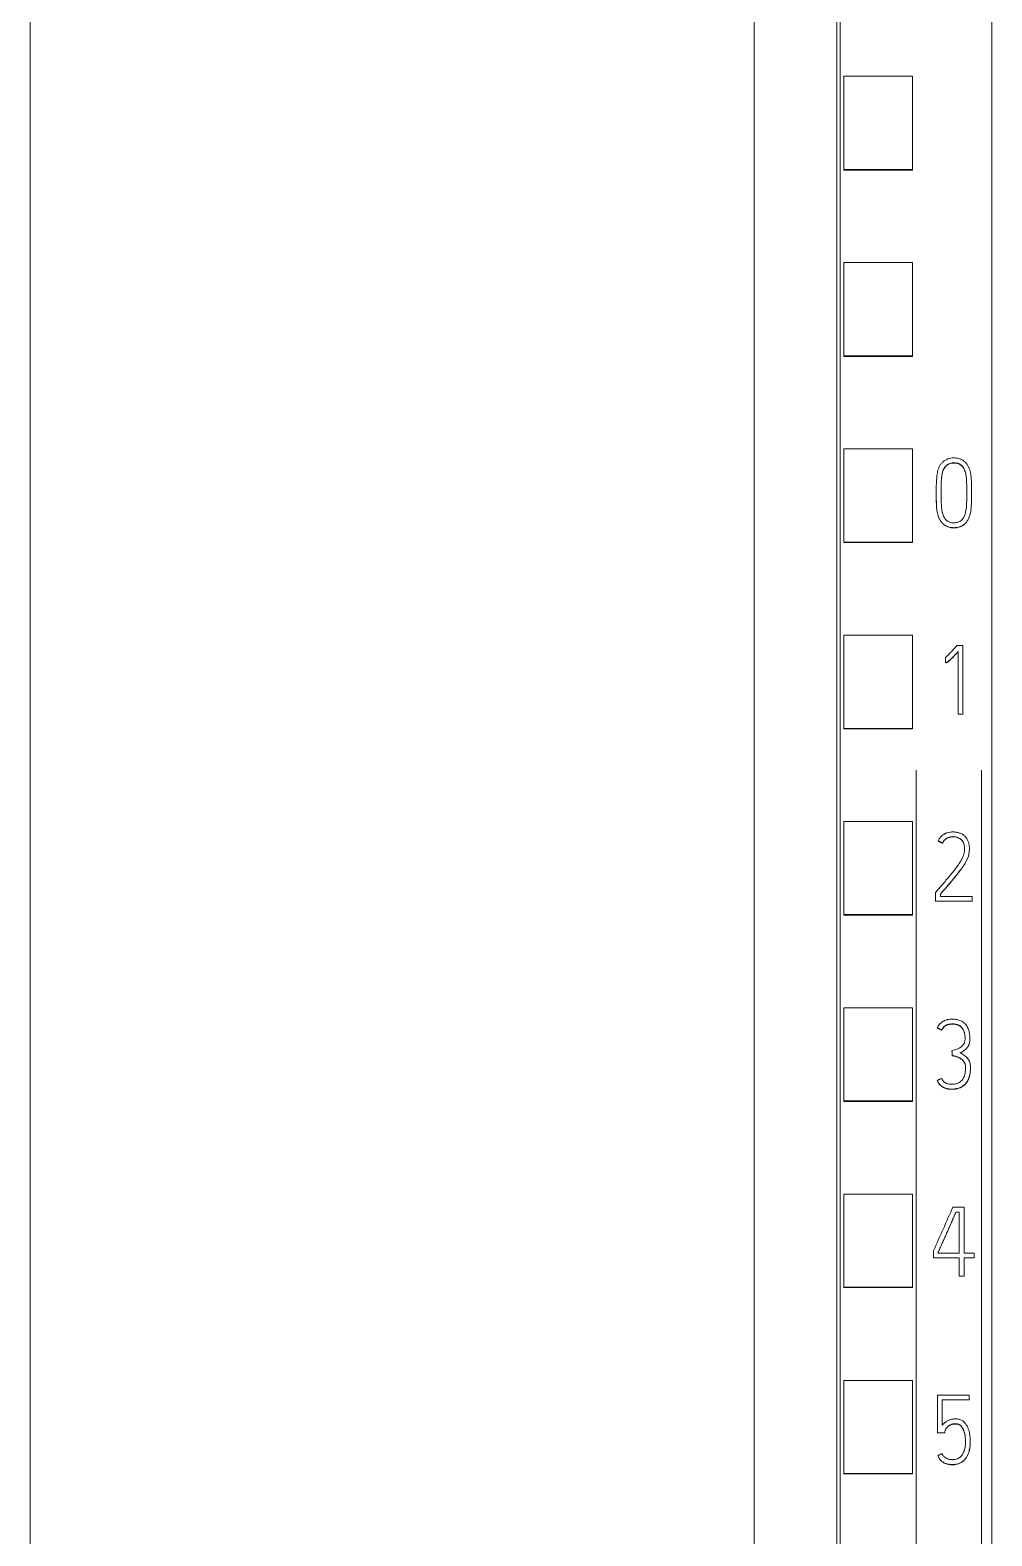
# Model space of a CAD drawing. Header units: millimetres. Extents: x 4134 to 7422, y 1400 to 3585.
# Drawn here: x 5222.75 to 5250.65, y 3271.33 to 3314.99 of the extents above; entities that cross this region are included whole.
import ezdxf

# ---------------------------------------------------------------- set-up
doc = ezdxf.new("R2010")
doc.units = ezdxf.units.MM
doc.layers.add('000-PI-Oprema', color=30, linetype='Continuous', lineweight=5)

# ---------------------------------------------------------------- blocks, each defined once
blk = doc.blocks.new('S7-1500 DI HF - 6ES7521-1BL00-0AB0')
at = {"layer": '000-PI-Oprema', "color": 0, "linetype": 'ByBlock', "lineweight": 0}
for p, q in [((0, 134.681), (0, 21.262)), ((30.4, 23.585), (30.4, 132.4)), ((30.5, 85.17), (30.5, 87.872)), ((30.5, 87.872), (32.5, 87.872)), ((32.5, 85.17), (32.5, 87.872)), ((30.5, 85.17), (32.5, 85.17)), ((30.5, 85.149), (30.5, 85.17)), ((30.5, 85.149), (32.5, 85.149)), ((32.5, 85.149), (32.5, 85.17)), ((30.5, 79.769), (30.5, 82.471)), ((30.5, 82.471), (32.5, 82.471)), ((32.5, 79.769), (32.5, 82.471)), ((30.5, 79.75), (30.5, 79.769)), ((30.5, 79.769), (32.5, 79.769)), ((30.5, 79.75), (32.5, 79.75)), ((32.5, 79.75), (32.5, 79.769)), ((30.5, 74.367), (30.5, 77.069)), ((30.5, 77.069), (32.5, 77.069)), ((32.5, 74.367), (32.5, 77.069)), ((33.185, 75.808), (33.185, 75.802)), ((34.209, 75.76), (34.209, 75.766)), ((30.5, 74.35), (30.5, 74.367)), ((30.5, 74.367), (32.5, 74.367)), ((30.5, 74.35), (32.5, 74.35)), ((32.5, 74.35), (32.5, 74.367)), ((30.5, 68.966), (30.5, 71.667)), ((30.5, 71.667), (32.5, 71.667)), ((32.5, 68.966), (32.5, 71.667)), ((33.961, 71.366), (33.786, 71.366)), ((33.822, 71.194), (33.822, 69.377)), ((33.961, 69.377), (33.961, 71.366)), ((33.45, 71.02), (33.45, 71.014)), ((33.459, 70.873), (33.459, 70.867)), ((33.822, 69.377), (33.961, 69.377)), ((30.5, 68.95), (30.5, 68.966)), ((30.5, 68.966), (32.5, 68.966)), ((30.5, 68.95), (32.5, 68.95)), ((32.5, 68.95), (32.5, 68.966)), ((32.6, 67.75), (32.6, 3.795)), ((34.5, 67.75), (34.5, 3.795)), ((30.5, 63.564), (30.5, 66.266)), ((30.5, 66.266), (32.5, 66.266)), ((32.5, 63.564), (32.5, 66.266)), ((33.24, 65.705), (33.24, 65.698)), ((33.365, 65.641), (33.365, 65.635)), ((34.147, 65.472), (34.147, 65.479)), ((33.165, 64.208), (33.165, 63.953)), ((33.165, 63.953), (33.165, 63.947)), ((33.165, 63.953), (34.23, 63.953)), ((33.304, 64.092), (33.304, 64.159)), ((34.23, 64.092), (33.304, 64.092)), ((34.23, 63.953), (34.23, 64.092)), ((34.23, 63.953), (34.23, 63.947)), ((30.5, 63.55), (30.5, 63.564)), ((30.5, 63.564), (32.5, 63.564)), ((30.5, 63.55), (32.5, 63.55)), ((32.5, 63.55), (32.5, 63.564)), ((30.5, 58.163), (30.5, 60.864)), ((30.5, 60.864), (32.5, 60.864)), ((32.5, 58.163), (32.5, 60.864)), ((33.216, 60.285), (33.216, 60.279)), ((33.344, 60.221), (33.344, 60.215)), ((34.162, 59.966), (34.162, 59.973)), ((33.641, 59.62), (33.641, 59.614)), ((33.649, 59.481), (33.649, 59.475)), ((34.179, 59.113), (34.179, 59.119)), ((33.216, 58.758), (33.216, 58.752)), ((30.5, 58.15), (30.5, 58.163)), ((30.5, 58.163), (32.5, 58.163)), ((30.5, 58.15), (32.5, 58.15)), ((32.5, 58.15), (32.5, 58.163)), ((30.5, 52.761), (30.5, 55.462)), ((30.5, 55.462), (32.5, 55.462)), ((32.5, 52.761), (32.5, 55.462)), ((33.666, 55.078), (33.996, 55.078)), ((33.996, 55.078), (33.996, 53.747)), ((33.854, 54.94), (33.757, 54.94)), ((33.854, 53.747), (33.854, 54.94)), ((33.105, 53.609), (33.105, 53.814)), ((33.244, 53.783), (33.244, 53.747)), ((33.244, 53.747), (33.854, 53.747)), ((33.996, 53.747), (34.29, 53.747)), ((34.29, 53.747), (34.29, 53.609)), ((33.854, 53.609), (33.105, 53.609)), ((33.854, 53.079), (33.854, 53.609)), ((33.996, 53.609), (33.996, 53.079)), ((34.29, 53.609), (33.996, 53.609)), ((33.996, 53.079), (33.854, 53.079)), ((30.5, 52.75), (30.5, 52.761)), ((30.5, 52.761), (32.5, 52.761)), ((30.5, 52.75), (32.5, 52.75)), ((32.5, 52.75), (32.5, 52.761)), ((30.5, 47.36), (30.5, 50.061)), ((30.5, 50.061), (32.5, 50.061)), ((32.5, 47.36), (32.5, 50.061)), ((33.222, 49.633), (33.222, 48.535)), ((34.145, 49.633), (33.222, 49.633)), ((33.36, 48.757), (33.36, 49.495)), ((33.36, 49.495), (34.145, 49.495)), ((34.145, 49.495), (34.145, 49.633)), ((34.145, 49.495), (34.145, 49.488)), ((33.222, 48.535), (33.222, 48.529)), ((33.222, 48.535), (33.433, 48.535)), ((33.433, 48.535), (33.433, 48.529)), ((34.173, 48.27), (34.173, 48.276)), ((33.227, 47.878), (33.227, 47.871)), ((30.5, 47.35), (30.5, 47.36)), ((30.5, 47.36), (32.5, 47.36)), ((30.5, 47.35), (32.5, 47.35)), ((32.5, 47.35), (32.5, 47.36))]:
    blk.add_line(p, q, dxfattribs=at)
blk.add_ellipse((43.327, 15.143), major_axis=(441.664, 998.306), ratio=0.022905, start_param=1.540918, end_param=1.542185, dxfattribs=at)
for points, knots in [([(30.3, 23.299), (30.3, 26.64), (30.3, 34.605), (30.3, 47.245), (30.3, 62.731), (30.3, 77.025), (30.3, 91.235), (30.3, 105.802), (30.3, 119.972), (30.3, 129.542), (30.3, 132.586)], [0, 0, 0, 0, 0.091483, 0.21812, 0.346206, 0.515858, 0.610111, 0.736264, 0.916066, 1, 1, 1, 1]), ([(6.9, 129.52), (6.9, 127.497), (6.9, 118.948), (6.9, 105.802), (6.9, 91.235), (6.9, 77.025), (6.9, 62.731), (6.9, 47.245), (6.9, 34.486), (6.9, 25.605), (6.9, 21.348), (6.9, 20.55)], [0, 0, 0, 0, 0.055935, 0.236292, 0.362833, 0.457376, 0.627551, 0.756032, 0.883059, 0.978086, 1, 1, 1, 1]), ([(27.9, 129.52), (27.9, 127.497), (27.9, 118.948), (27.9, 105.802), (27.9, 91.235), (27.9, 77.025), (27.9, 62.731), (27.9, 47.245), (27.9, 34.486), (27.9, 25.605), (27.9, 21.348), (27.9, 20.55)], [0, 0, 0, 0, 0.055935, 0.236292, 0.362833, 0.457376, 0.627551, 0.756032, 0.883059, 0.978086, 1, 1, 1, 1]), ([(33.526, 76.779), (33.552, 76.789), (33.578, 76.796), (33.63, 76.805), (33.657, 76.808), (33.712, 76.809), (33.738, 76.807), (33.792, 76.8), (33.818, 76.794), (33.857, 76.783), (33.87, 76.778), (33.895, 76.769), (33.92, 76.758), (33.944, 76.746), (33.961, 76.735), (33.967, 76.732), (33.978, 76.724), (33.983, 76.72), (34.01, 76.7), (34.03, 76.681), (34.056, 76.651), (34.064, 76.64), (34.08, 76.619), (34.088, 76.607), (34.109, 76.573), (34.121, 76.549), (34.142, 76.5), (34.151, 76.475), (34.163, 76.436), (34.167, 76.423), (34.173, 76.397), (34.182, 76.358), (34.197, 76.266), (34.202, 76.187), (34.207, 76.081), (34.208, 76.028), (34.209, 75.922), (34.209, 75.869), (34.209, 75.763), (34.209, 75.657), (34.208, 75.551), (34.204, 75.446), (34.202, 75.393), (34.191, 75.287), (34.182, 75.235), (34.165, 75.17), (34.162, 75.157), (34.153, 75.131), (34.149, 75.118), (34.135, 75.08), (34.124, 75.056), (34.106, 75.019), (34.099, 75.008), (34.085, 74.984), (34.078, 74.973), (34.055, 74.94), (34.037, 74.92), (34.008, 74.892), (33.998, 74.883), (33.982, 74.871), (33.977, 74.867), (33.965, 74.859), (33.96, 74.855), (33.931, 74.837), (33.907, 74.826), (33.869, 74.811), (33.856, 74.807), (33.83, 74.8), (33.816, 74.796), (33.777, 74.789), (33.75, 74.786), (33.71, 74.784), (33.696, 74.784), (33.669, 74.785), (33.655, 74.786), (33.615, 74.79), (33.588, 74.795), (33.549, 74.806), (33.537, 74.81), (33.511, 74.819), (33.498, 74.824), (33.461, 74.841), (33.438, 74.855), (33.405, 74.878), (33.395, 74.887), (33.374, 74.905), (33.365, 74.915), (33.337, 74.945), (33.321, 74.966), (33.299, 75.001), (33.292, 75.012), (33.279, 75.036), (33.273, 75.048), (33.257, 75.085), (33.247, 75.11), (33.235, 75.149), (33.231, 75.162), (33.225, 75.188), (33.222, 75.201), (33.213, 75.241), (33.209, 75.267), (33.191, 75.4), (33.188, 75.507), (33.186, 75.668), (33.185, 75.721), (33.185, 75.828), (33.185, 75.882), (33.187, 75.989), (33.188, 76.042), (33.193, 76.149), (33.196, 76.202), (33.207, 76.308), (33.214, 76.361), (33.232, 76.44), (33.239, 76.466), (33.253, 76.504), (33.258, 76.517), (33.269, 76.542), (33.275, 76.555), (33.295, 76.591), (33.31, 76.614), (33.336, 76.646), (33.346, 76.656), (33.365, 76.676), (33.375, 76.686), (33.406, 76.713), (33.428, 76.729), (33.463, 76.75), (33.476, 76.757), (33.494, 76.766), (33.504, 76.77), (33.515, 76.775), (33.52, 76.777), (33.523, 76.778), (33.525, 76.779), (33.526, 76.779)], [0, 0, 0, 0, 0.015625, 0.015625, 0.03125, 0.03125, 0.046875, 0.046875, 0.0625, 0.0625, 0.070312, 0.070312, 0.078125, 0.085937, 0.085937, 0.089844, 0.089844, 0.09375, 0.09375, 0.109375, 0.109375, 0.117187, 0.117187, 0.125, 0.125, 0.140625, 0.140625, 0.15625, 0.15625, 0.164062, 0.164062, 0.171875, 0.1875, 0.21875, 0.21875, 0.25, 0.25, 0.28125, 0.28125, 0.3125, 0.34375, 0.34375, 0.375, 0.375, 0.40625, 0.40625, 0.414062, 0.414062, 0.421875, 0.421875, 0.4375, 0.4375, 0.445312, 0.445312, 0.453125, 0.453125, 0.46875, 0.46875, 0.476562, 0.476562, 0.480469, 0.480469, 0.484375, 0.484375, 0.5, 0.5, 0.507812, 0.507812, 0.515625, 0.515625, 0.53125, 0.53125, 0.539062, 0.539062, 0.546875, 0.546875, 0.5625, 0.5625, 0.570312, 0.570312, 0.578125, 0.578125, 0.59375, 0.59375, 0.601562, 0.601562, 0.609375, 0.609375, 0.625, 0.625, 0.632812, 0.632812, 0.640625, 0.640625, 0.65625, 0.65625, 0.664062, 0.664062, 0.671875, 0.671875, 0.6875, 0.6875, 0.75, 0.75, 0.78125, 0.78125, 0.8125, 0.8125, 0.84375, 0.84375, 0.875, 0.875, 0.90625, 0.90625, 0.921875, 0.921875, 0.929687, 0.929687, 0.9375, 0.9375, 0.953125, 0.953125, 0.960937, 0.960937, 0.96875, 0.96875, 0.984375, 0.984375, 0.992187, 0.992187, 0.996094, 0.998047, 0.999023, 0.999023, 1, 1, 1, 1]), ([(33.869, 76.626), (33.889, 76.615), (33.907, 76.602), (33.939, 76.571), (33.953, 76.553), (33.978, 76.516), (33.989, 76.496), (34.008, 76.456), (34.017, 76.435), (34.038, 76.371), (34.047, 76.328), (34.055, 76.262), (34.057, 76.239), (34.061, 76.195), (34.062, 76.172), (34.067, 76.061), (34.07, 75.971), (34.071, 75.793), (34.07, 75.703), (34.069, 75.569), (34.068, 75.502), (34.064, 75.435), (34.061, 75.391), (34.058, 75.368), (34.05, 75.302), (34.042, 75.258), (34.025, 75.193), (34.019, 75.172), (34.008, 75.14), (34.004, 75.13), (33.995, 75.109), (33.985, 75.089), (33.974, 75.07), (33.962, 75.051), (33.955, 75.041), (33.934, 75.015), (33.919, 74.999), (33.891, 74.979), (33.882, 74.973), (33.862, 74.962), (33.852, 74.957), (33.831, 74.948), (33.821, 74.945), (33.799, 74.938), (33.788, 74.935), (33.755, 74.929), (33.733, 74.926), (33.7, 74.925), (33.688, 74.925), (33.666, 74.926), (33.655, 74.927), (33.622, 74.932), (33.6, 74.937), (33.568, 74.947), (33.557, 74.951), (33.536, 74.96), (33.516, 74.97), (33.498, 74.983), (33.485, 74.993), (33.48, 74.997), (33.472, 75.005), (33.468, 75.009), (33.456, 75.021), (33.449, 75.029), (33.436, 75.047), (33.43, 75.057), (33.412, 75.086), (33.403, 75.106), (33.386, 75.147), (33.379, 75.169), (33.37, 75.201), (33.367, 75.212), (33.362, 75.233), (33.354, 75.266), (33.349, 75.299), (33.34, 75.364), (33.336, 75.408), (33.328, 75.54), (33.327, 75.628), (33.327, 75.761), (33.327, 75.805), (33.328, 75.893), (33.328, 76.025), (33.333, 76.157), (33.343, 76.267), (33.346, 76.289), (33.353, 76.333), (33.357, 76.355), (33.364, 76.387), (33.367, 76.397), (33.374, 76.419), (33.377, 76.429), (33.389, 76.46), (33.398, 76.48), (33.414, 76.508), (33.42, 76.518), (33.433, 76.536), (33.439, 76.545), (33.46, 76.571), (33.476, 76.586), (33.501, 76.607), (33.51, 76.614), (33.529, 76.626), (33.538, 76.632), (33.568, 76.646), (33.589, 76.653), (33.632, 76.662), (33.654, 76.664), (33.698, 76.665), (33.72, 76.664), (33.764, 76.659), (33.786, 76.656), (33.818, 76.648), (33.829, 76.644), (33.844, 76.638), (33.849, 76.636), (33.857, 76.633), (33.859, 76.632), (33.864, 76.629), (33.867, 76.628), (33.869, 76.626)], [0, 0, 0, 0, 0.015625, 0.015625, 0.03125, 0.03125, 0.046875, 0.046875, 0.0625, 0.0625, 0.09375, 0.09375, 0.109375, 0.109375, 0.125, 0.125, 0.1875, 0.1875, 0.25, 0.25, 0.28125, 0.296875, 0.296875, 0.3125, 0.3125, 0.34375, 0.34375, 0.359375, 0.359375, 0.367187, 0.367187, 0.375, 0.382812, 0.382812, 0.390625, 0.390625, 0.40625, 0.40625, 0.414062, 0.414062, 0.421875, 0.421875, 0.429687, 0.429687, 0.4375, 0.4375, 0.453125, 0.453125, 0.460937, 0.460937, 0.46875, 0.46875, 0.484375, 0.484375, 0.492187, 0.492187, 0.5, 0.507812, 0.507812, 0.511719, 0.511719, 0.515625, 0.515625, 0.523437, 0.523437, 0.53125, 0.53125, 0.546875, 0.546875, 0.5625, 0.5625, 0.570312, 0.570312, 0.578125, 0.59375, 0.59375, 0.625, 0.625, 0.6875, 0.6875, 0.71875, 0.71875, 0.75, 0.8125, 0.8125, 0.828125, 0.828125, 0.84375, 0.84375, 0.851562, 0.851562, 0.859375, 0.859375, 0.875, 0.875, 0.882812, 0.882812, 0.890625, 0.890625, 0.90625, 0.90625, 0.914062, 0.914062, 0.921875, 0.921875, 0.9375, 0.9375, 0.953125, 0.953125, 0.96875, 0.96875, 0.984375, 0.984375, 0.992188, 0.992188, 0.996094, 0.996094, 0.998047, 0.998047, 1, 1, 1, 1]), ([(33.869, 76.62), (33.849, 76.631), (33.828, 76.639), (33.796, 76.647), (33.785, 76.649), (33.763, 76.653), (33.752, 76.655), (33.719, 76.658), (33.696, 76.659), (33.652, 76.658), (33.63, 76.655), (33.597, 76.648), (33.586, 76.645), (33.565, 76.638), (33.554, 76.633), (33.534, 76.623), (33.525, 76.618), (33.506, 76.605), (33.497, 76.598), (33.48, 76.583), (33.472, 76.576), (33.456, 76.559), (33.449, 76.551), (33.428, 76.524), (33.416, 76.505), (33.4, 76.476), (33.395, 76.466), (33.386, 76.445), (33.382, 76.435), (33.37, 76.403), (33.364, 76.382), (33.35, 76.316), (33.344, 76.272), (33.336, 76.184), (33.333, 76.139), (33.33, 76.05), (33.329, 76.006), (33.328, 75.917), (33.327, 75.872), (33.327, 75.789), (33.327, 75.751), (33.327, 75.712)], [0, 0, 0, 0, 0.050692, 0.050692, 0.076038, 0.076038, 0.101384, 0.101384, 0.152076, 0.152076, 0.202768, 0.202768, 0.228114, 0.228114, 0.25346, 0.25346, 0.278806, 0.278806, 0.304152, 0.304152, 0.329498, 0.329498, 0.354844, 0.354844, 0.405536, 0.405536, 0.430882, 0.430882, 0.456228, 0.456228, 0.506919, 0.506919, 0.608303, 0.608303, 0.709687, 0.709687, 0.811071, 0.811071, 0.912455, 0.912455, 1, 1, 1, 1]), ([(34.071, 75.808), (34.071, 75.834), (34.071, 75.86), (34.07, 75.974), (34.067, 76.062), (34.06, 76.194), (34.058, 76.238), (34.046, 76.325), (34.037, 76.368), (34.02, 76.42), (34.016, 76.431), (34.007, 76.451), (34.003, 76.462), (33.988, 76.492), (33.978, 76.511), (33.959, 76.538), (33.952, 76.547), (33.938, 76.565), (33.923, 76.581), (33.906, 76.595), (33.893, 76.605), (33.888, 76.609), (33.879, 76.615), (33.874, 76.617), (33.869, 76.62)], [0, 0, 0, 0, 0.088977, 0.088977, 0.392651, 0.392651, 0.544488, 0.544488, 0.696326, 0.696326, 0.734285, 0.734285, 0.772244, 0.772244, 0.848163, 0.848163, 0.886122, 0.886122, 0.924081, 0.962041, 0.962041, 0.98102, 0.98102, 1, 1, 1, 1]), ([(33.185, 75.802), (33.185, 75.738), (33.186, 75.674), (33.187, 75.557), (33.188, 75.503), (33.192, 75.422), (33.194, 75.395), (33.199, 75.342), (33.202, 75.315), (33.212, 75.235), (33.223, 75.182), (33.243, 75.118), (33.247, 75.105), (33.257, 75.08), (33.262, 75.067), (33.278, 75.031), (33.291, 75.007), (33.313, 74.973), (33.32, 74.962), (33.337, 74.941), (33.345, 74.93), (33.372, 74.9), (33.392, 74.882), (33.425, 74.858), (33.436, 74.851), (33.459, 74.837), (33.471, 74.83), (33.508, 74.813), (33.533, 74.804), (33.573, 74.793), (33.586, 74.79), (33.612, 74.785), (33.626, 74.783), (33.666, 74.779), (33.693, 74.777), (33.734, 74.779), (33.747, 74.78), (33.774, 74.783), (33.787, 74.785), (33.827, 74.792), (33.852, 74.799), (33.89, 74.813), (33.903, 74.818), (33.928, 74.83), (33.939, 74.837), (33.974, 74.857), (33.995, 74.874), (34.035, 74.911), (34.053, 74.932), (34.076, 74.965), (34.084, 74.976), (34.098, 74.999), (34.105, 75.011), (34.123, 75.047), (34.134, 75.071), (34.153, 75.122), (34.161, 75.147), (34.175, 75.199), (34.181, 75.226), (34.19, 75.279), (34.201, 75.358), (34.204, 75.438), (34.208, 75.545), (34.209, 75.634), (34.209, 75.724), (34.209, 75.76)], [0, 0, 0, 0, 0.074801, 0.074801, 0.137845, 0.137845, 0.169367, 0.169367, 0.200889, 0.200889, 0.263933, 0.263933, 0.279694, 0.279694, 0.295455, 0.295455, 0.326976, 0.326976, 0.342737, 0.342737, 0.358498, 0.358498, 0.39002, 0.39002, 0.405781, 0.405781, 0.421542, 0.421542, 0.453064, 0.453064, 0.468825, 0.468825, 0.484586, 0.484586, 0.516108, 0.516108, 0.531869, 0.531869, 0.54763, 0.54763, 0.579151, 0.579151, 0.594912, 0.594912, 0.610673, 0.610673, 0.642195, 0.642195, 0.673717, 0.673717, 0.689478, 0.689478, 0.705239, 0.705239, 0.736761, 0.736761, 0.768283, 0.768283, 0.799805, 0.799805, 0.831326, 0.89437, 0.89437, 0.957414, 1, 1, 1, 1]), ([(33.786, 71.366), (33.76, 71.336), (33.733, 71.306), (33.678, 71.247), (33.651, 71.217), (33.61, 71.173), (33.596, 71.159), (33.568, 71.13), (33.554, 71.115), (33.525, 71.087), (33.511, 71.073), (33.481, 71.046), (33.466, 71.033), (33.45, 71.02)], [0, 0, 0, 0, 0.25, 0.25, 0.5, 0.5, 0.625, 0.625, 0.75, 0.75, 0.875, 0.875, 1, 1, 1, 1]), ([(33.459, 70.873), (33.464, 70.873), (33.469, 70.874), (33.479, 70.876), (33.484, 70.877), (33.494, 70.881), (33.499, 70.883), (33.507, 70.888), (33.512, 70.891), (33.524, 70.9), (33.533, 70.906), (33.549, 70.919), (33.556, 70.925), (33.579, 70.946), (33.594, 70.96), (33.624, 70.988), (33.638, 71.002), (33.682, 71.046), (33.71, 71.075), (33.766, 71.134), (33.794, 71.164), (33.822, 71.194)], [0, 0, 0, 0, 0.03125, 0.03125, 0.0625, 0.0625, 0.09375, 0.09375, 0.125, 0.125, 0.1875, 0.1875, 0.25, 0.25, 0.375, 0.375, 0.5, 0.5, 0.75, 0.75, 1, 1, 1, 1]), ([(33.822, 71.188), (33.794, 71.158), (33.766, 71.128), (33.71, 71.069), (33.682, 71.039), (33.638, 70.996), (33.624, 70.982), (33.594, 70.953), (33.579, 70.939), (33.556, 70.919), (33.548, 70.912), (33.532, 70.9), (33.524, 70.893), (33.512, 70.885), (33.507, 70.882), (33.499, 70.877), (33.494, 70.874), (33.484, 70.871), (33.479, 70.87), (33.469, 70.868), (33.464, 70.867), (33.459, 70.867)], [0, 0, 0, 0, 0.25, 0.25, 0.5, 0.5, 0.625, 0.625, 0.75, 0.75, 0.8125, 0.8125, 0.875, 0.875, 0.90625, 0.90625, 0.9375, 0.9375, 0.96875, 0.96875, 1, 1, 1, 1]), ([(33.304, 64.159), (33.343, 64.205), (33.381, 64.251), (33.459, 64.342), (33.499, 64.388), (33.577, 64.48), (33.616, 64.526), (33.693, 64.618), (33.732, 64.665), (33.808, 64.758), (33.846, 64.805), (33.9, 64.877), (33.918, 64.901), (33.953, 64.951), (33.971, 64.975), (34.004, 65.026), (34.02, 65.051), (34.05, 65.103), (34.064, 65.129), (34.083, 65.17), (34.089, 65.184), (34.1, 65.212), (34.105, 65.227), (34.12, 65.27), (34.127, 65.299), (34.138, 65.358), (34.142, 65.388), (34.146, 65.433), (34.146, 65.448), (34.147, 65.479), (34.147, 65.494), (34.145, 65.539), (34.141, 65.569), (34.134, 65.613), (34.13, 65.628), (34.123, 65.658), (34.118, 65.672), (34.108, 65.701), (34.102, 65.714), (34.088, 65.741), (34.081, 65.754), (34.069, 65.774), (34.065, 65.78), (34.056, 65.792), (34.051, 65.798), (34.036, 65.816), (34.026, 65.827), (34.005, 65.848), (33.994, 65.858), (33.976, 65.872), (33.97, 65.877), (33.957, 65.885), (33.95, 65.889), (33.917, 65.908), (33.89, 65.921), (33.847, 65.936), (33.832, 65.94), (33.803, 65.948), (33.788, 65.951), (33.758, 65.956), (33.743, 65.958), (33.713, 65.961), (33.698, 65.962), (33.668, 65.962), (33.653, 65.962), (33.622, 65.961), (33.607, 65.96), (33.562, 65.954), (33.532, 65.948), (33.489, 65.935), (33.475, 65.93), (33.454, 65.92), (33.447, 65.917), (33.433, 65.91), (33.427, 65.906), (33.394, 65.888), (33.37, 65.87), (33.336, 65.839), (33.325, 65.829), (33.304, 65.806), (33.295, 65.795), (33.268, 65.758), (33.252, 65.732), (33.24, 65.705)], [0, 0, 0, 0, 0.0625, 0.0625, 0.125, 0.125, 0.1875, 0.1875, 0.25, 0.25, 0.3125, 0.3125, 0.34375, 0.34375, 0.375, 0.375, 0.40625, 0.40625, 0.4375, 0.4375, 0.453125, 0.453125, 0.46875, 0.46875, 0.5, 0.5, 0.53125, 0.53125, 0.546875, 0.546875, 0.5625, 0.5625, 0.59375, 0.59375, 0.609375, 0.609375, 0.625, 0.625, 0.640625, 0.640625, 0.65625, 0.65625, 0.664063, 0.664063, 0.671875, 0.671875, 0.6875, 0.6875, 0.703125, 0.703125, 0.710938, 0.710938, 0.71875, 0.71875, 0.75, 0.75, 0.765625, 0.765625, 0.78125, 0.78125, 0.796875, 0.796875, 0.8125, 0.8125, 0.828125, 0.828125, 0.84375, 0.84375, 0.875, 0.875, 0.890625, 0.890625, 0.898438, 0.898438, 0.90625, 0.90625, 0.9375, 0.9375, 0.953125, 0.953125, 0.96875, 0.96875, 1, 1, 1, 1]), ([(33.365, 65.641), (33.376, 65.664), (33.39, 65.686), (33.414, 65.717), (33.422, 65.726), (33.441, 65.744), (33.451, 65.753), (33.482, 65.776), (33.505, 65.788), (33.554, 65.808), (33.578, 65.815), (33.617, 65.822), (33.629, 65.824), (33.655, 65.826), (33.668, 65.827), (33.707, 65.826), (33.733, 65.823), (33.771, 65.815), (33.783, 65.811), (33.808, 65.803), (33.82, 65.798), (33.855, 65.781), (33.877, 65.768), (33.908, 65.743), (33.917, 65.735), (33.935, 65.716), (33.943, 65.706), (33.954, 65.69), (33.958, 65.684), (33.964, 65.673), (33.974, 65.656), (33.981, 65.638), (33.989, 65.613), (33.992, 65.6), (33.998, 65.575), (34, 65.562), (34.003, 65.536), (34.004, 65.523), (34.005, 65.498), (34.006, 65.485), (34.005, 65.459), (34.005, 65.446), (34.003, 65.42), (34.002, 65.407), (33.997, 65.368), (33.992, 65.343), (33.982, 65.306), (33.978, 65.293), (33.97, 65.269), (33.965, 65.256), (33.951, 65.22), (33.94, 65.197), (33.916, 65.152), (33.903, 65.13), (33.877, 65.086), (33.863, 65.064), (33.82, 65), (33.79, 64.959), (33.698, 64.835), (33.633, 64.755), (33.534, 64.637), (33.5, 64.598), (33.434, 64.52), (33.4, 64.481), (33.333, 64.403), (33.299, 64.364), (33.232, 64.286), (33.198, 64.247), (33.165, 64.208)], [0, 0, 0, 0, 0.03125, 0.03125, 0.046875, 0.046875, 0.0625, 0.0625, 0.09375, 0.09375, 0.125, 0.125, 0.140625, 0.140625, 0.15625, 0.15625, 0.1875, 0.1875, 0.203125, 0.203125, 0.21875, 0.21875, 0.25, 0.25, 0.265625, 0.265625, 0.28125, 0.28125, 0.289063, 0.289063, 0.296875, 0.3125, 0.3125, 0.328125, 0.328125, 0.34375, 0.34375, 0.359375, 0.359375, 0.375, 0.375, 0.390625, 0.390625, 0.40625, 0.40625, 0.4375, 0.4375, 0.453125, 0.453125, 0.46875, 0.46875, 0.5, 0.5, 0.53125, 0.53125, 0.5625, 0.5625, 0.625, 0.625, 0.75, 0.75, 0.8125, 0.8125, 0.875, 0.875, 0.9375, 0.9375, 1, 1, 1, 1]), ([(34.006, 65.469), (34.006, 65.48), (34.005, 65.49), (34.004, 65.514), (34.003, 65.527), (34, 65.552), (33.998, 65.565), (33.993, 65.591), (33.99, 65.603), (33.982, 65.628), (33.977, 65.64), (33.969, 65.658), (33.966, 65.664), (33.96, 65.675), (33.956, 65.681), (33.938, 65.708), (33.92, 65.727), (33.895, 65.747), (33.89, 65.752), (33.879, 65.759), (33.863, 65.77), (33.834, 65.786), (33.81, 65.796), (33.786, 65.804), (33.773, 65.808), (33.735, 65.817), (33.709, 65.82), (33.657, 65.821), (33.618, 65.817), (33.58, 65.808), (33.555, 65.801), (33.542, 65.797), (33.518, 65.787), (33.507, 65.782), (33.484, 65.769), (33.473, 65.762), (33.441, 65.739), (33.422, 65.721), (33.398, 65.691), (33.391, 65.68), (33.377, 65.658), (33.37, 65.646), (33.365, 65.635)], [0, 0, 0, 0, 0.034384, 0.034384, 0.076368, 0.076368, 0.118351, 0.118351, 0.160334, 0.160334, 0.202317, 0.202317, 0.223309, 0.223309, 0.244301, 0.244301, 0.328267, 0.328267, 0.349259, 0.349259, 0.370251, 0.412234, 0.454217, 0.454217, 0.496201, 0.496201, 0.580167, 0.580167, 0.664134, 0.706117, 0.706117, 0.7481, 0.7481, 0.790084, 0.790084, 0.832067, 0.832067, 0.916033, 0.916033, 0.958017, 0.958017, 1, 1, 1, 1]), ([(34.147, 65.472), (34.147, 65.467), (34.147, 65.461), (34.146, 65.44), (34.146, 65.425), (34.142, 65.38), (34.138, 65.35), (34.126, 65.291), (34.119, 65.262), (34.105, 65.219), (34.1, 65.204), (34.088, 65.176), (34.082, 65.162), (34.063, 65.121), (34.049, 65.095), (34.019, 65.043), (34.003, 65.018), (33.97, 64.968), (33.952, 64.943), (33.917, 64.894), (33.9, 64.87), (33.845, 64.798), (33.807, 64.751), (33.731, 64.658), (33.693, 64.611), (33.616, 64.519), (33.577, 64.473), (33.498, 64.382), (33.459, 64.336), (33.381, 64.244), (33.342, 64.198), (33.304, 64.152)], [0, 0, 0, 0, 0.010377, 0.010377, 0.038652, 0.038652, 0.095202, 0.095202, 0.151752, 0.151752, 0.180027, 0.180027, 0.208302, 0.208302, 0.264851, 0.264851, 0.321401, 0.321401, 0.377951, 0.377951, 0.434501, 0.434501, 0.547601, 0.547601, 0.660701, 0.660701, 0.7738, 0.7738, 0.8869, 0.8869, 1, 1, 1, 1]), ([(33.216, 60.285), (33.224, 60.304), (33.244, 60.339), (33.269, 60.371), (33.289, 60.393), (33.296, 60.401), (33.311, 60.415), (33.318, 60.421), (33.342, 60.441), (33.358, 60.452), (33.384, 60.468), (33.393, 60.473), (33.411, 60.483), (33.42, 60.487), (33.448, 60.499), (33.467, 60.506), (33.496, 60.515), (33.505, 60.517), (33.525, 60.522), (33.535, 60.524), (33.565, 60.529), (33.605, 60.533), (33.645, 60.535), (33.685, 60.534), (33.705, 60.533), (33.746, 60.53), (33.766, 60.527), (33.805, 60.519), (33.825, 60.514), (33.863, 60.502), (33.882, 60.495), (33.91, 60.482), (33.919, 60.477), (33.936, 60.467), (33.945, 60.462), (33.97, 60.445), (33.986, 60.433), (34.008, 60.412), (34.015, 60.405), (34.029, 60.391), (34.036, 60.383), (34.068, 60.344), (34.089, 60.31), (34.122, 60.235), (34.134, 60.197), (34.147, 60.139), (34.151, 60.119), (34.156, 60.079), (34.159, 60.059), (34.161, 60.018), (34.162, 59.998), (34.162, 59.958), (34.162, 59.938), (34.159, 59.898), (34.157, 59.878), (34.148, 59.838), (34.143, 59.819), (34.128, 59.781), (34.119, 59.763), (34.104, 59.737), (34.099, 59.728), (34.087, 59.712), (34.081, 59.704), (34.061, 59.681), (34.047, 59.667), (34.024, 59.646), (34.017, 59.64), (34.001, 59.628), (33.992, 59.622), (33.967, 59.605), (33.95, 59.595), (33.915, 59.575), (33.897, 59.565), (33.879, 59.556)], [0, 0, 0, 0, 0.03125, 0.0625, 0.0625, 0.078125, 0.078125, 0.09375, 0.09375, 0.125, 0.125, 0.140625, 0.140625, 0.15625, 0.15625, 0.1875, 0.1875, 0.203125, 0.203125, 0.21875, 0.21875, 0.25, 0.28125, 0.28125, 0.3125, 0.3125, 0.34375, 0.34375, 0.375, 0.375, 0.40625, 0.40625, 0.421875, 0.421875, 0.4375, 0.4375, 0.46875, 0.46875, 0.484375, 0.484375, 0.5, 0.5, 0.5625, 0.5625, 0.625, 0.625, 0.65625, 0.65625, 0.6875, 0.6875, 0.71875, 0.71875, 0.75, 0.75, 0.78125, 0.78125, 0.8125, 0.8125, 0.84375, 0.84375, 0.859375, 0.859375, 0.875, 0.875, 0.90625, 0.90625, 0.921875, 0.921875, 0.9375, 0.9375, 0.96875, 0.96875, 1, 1, 1, 1]), ([(33.641, 59.62), (33.672, 59.629), (33.704, 59.639), (33.767, 59.658), (33.798, 59.668), (33.843, 59.689), (33.858, 59.697), (33.886, 59.713), (33.9, 59.723), (33.92, 59.738), (33.926, 59.743), (33.938, 59.755), (33.944, 59.761), (33.96, 59.779), (33.97, 59.792), (33.984, 59.813), (33.988, 59.82), (33.995, 59.835), (33.999, 59.842), (34.008, 59.865), (34.012, 59.881), (34.018, 59.914), (34.019, 59.93), (34.021, 59.963), (34.021, 59.98), (34.02, 60.029), (34.018, 60.062), (34.01, 60.111), (34.007, 60.127), (34, 60.151), (33.998, 60.159), (33.993, 60.175), (33.99, 60.183), (33.981, 60.206), (33.973, 60.221), (33.957, 60.25), (33.948, 60.264), (33.928, 60.29), (33.917, 60.302), (33.899, 60.319), (33.893, 60.325), (33.88, 60.335), (33.873, 60.34), (33.852, 60.354), (33.837, 60.361), (33.806, 60.374), (33.791, 60.379), (33.758, 60.387), (33.742, 60.39), (33.709, 60.394), (33.692, 60.395), (33.659, 60.396), (33.643, 60.396), (33.609, 60.394), (33.593, 60.392), (33.56, 60.387), (33.544, 60.383), (33.52, 60.376), (33.512, 60.373), (33.496, 60.368), (33.489, 60.364), (33.474, 60.357), (33.466, 60.353), (33.452, 60.345), (33.445, 60.34), (33.425, 60.326), (33.412, 60.315), (33.389, 60.291), (33.378, 60.278), (33.36, 60.251), (33.351, 60.236), (33.344, 60.221)], [0, 0, 0, 0, 0.0625, 0.0625, 0.125, 0.125, 0.15625, 0.15625, 0.1875, 0.1875, 0.203125, 0.203125, 0.21875, 0.21875, 0.25, 0.25, 0.265625, 0.265625, 0.28125, 0.28125, 0.3125, 0.3125, 0.34375, 0.34375, 0.375, 0.375, 0.4375, 0.4375, 0.46875, 0.46875, 0.484375, 0.484375, 0.5, 0.5, 0.53125, 0.53125, 0.5625, 0.5625, 0.59375, 0.59375, 0.609375, 0.609375, 0.625, 0.625, 0.65625, 0.65625, 0.6875, 0.6875, 0.71875, 0.71875, 0.75, 0.75, 0.78125, 0.78125, 0.8125, 0.8125, 0.84375, 0.84375, 0.859375, 0.859375, 0.875, 0.875, 0.890625, 0.890625, 0.90625, 0.90625, 0.9375, 0.9375, 0.96875, 0.96875, 1, 1, 1, 1]), ([(33.344, 60.215), (33.351, 60.23), (33.359, 60.244), (33.378, 60.271), (33.388, 60.284), (33.405, 60.302), (33.411, 60.308), (33.424, 60.318), (33.431, 60.324), (33.444, 60.333), (33.451, 60.338), (33.465, 60.346), (33.472, 60.35), (33.494, 60.361), (33.51, 60.367), (33.542, 60.377), (33.558, 60.38), (33.591, 60.385), (33.607, 60.387), (33.64, 60.39), (33.657, 60.39), (33.706, 60.389), (33.739, 60.385), (33.78, 60.376), (33.788, 60.374), (33.804, 60.369), (33.811, 60.366), (33.834, 60.356), (33.849, 60.349), (33.87, 60.336), (33.877, 60.331), (33.89, 60.321), (33.897, 60.315), (33.915, 60.298), (33.926, 60.286), (33.941, 60.266), (33.946, 60.26), (33.955, 60.246), (33.968, 60.225), (33.979, 60.202), (33.992, 60.172), (33.997, 60.156), (34.005, 60.126), (34.008, 60.112), (34.011, 60.098)], [0, 0, 0, 0, 0.055991, 0.055991, 0.111982, 0.111982, 0.139978, 0.139978, 0.167973, 0.167973, 0.195969, 0.195969, 0.223964, 0.223964, 0.279955, 0.279955, 0.335946, 0.335946, 0.391937, 0.391937, 0.447928, 0.447928, 0.55991, 0.55991, 0.587906, 0.587906, 0.615901, 0.615901, 0.671892, 0.671892, 0.699888, 0.699888, 0.727884, 0.727884, 0.783875, 0.783875, 0.81187, 0.81187, 0.839866, 0.895857, 0.895857, 0.951848, 0.951848, 1, 1, 1, 1]), ([(34.156, 59.874), (34.158, 59.886), (34.159, 59.898), (34.162, 59.929), (34.162, 59.947), (34.162, 59.966)], [0, 0, 0, 0, 0.4, 0.4, 1, 1, 1, 1]), ([(33.879, 59.556), (33.898, 59.546), (33.916, 59.536), (33.953, 59.515), (33.971, 59.504), (34.006, 59.481), (34.023, 59.469), (34.047, 59.449), (34.055, 59.442), (34.07, 59.427), (34.078, 59.419), (34.098, 59.395), (34.11, 59.378), (34.127, 59.351), (34.132, 59.342), (34.141, 59.323), (34.145, 59.313), (34.157, 59.284), (34.163, 59.264), (34.17, 59.233), (34.171, 59.222), (34.175, 59.201), (34.176, 59.191), (34.178, 59.159), (34.179, 59.138), (34.179, 59.096), (34.178, 59.075), (34.175, 59.034), (34.173, 59.013), (34.168, 58.971), (34.165, 58.95), (34.152, 58.889), (34.141, 58.849), (34.121, 58.8), (34.117, 58.79), (34.108, 58.771), (34.103, 58.762), (34.088, 58.734), (34.077, 58.716), (34.052, 58.682), (34.039, 58.666), (34.017, 58.643), (34.009, 58.635), (33.993, 58.621), (33.985, 58.614), (33.96, 58.595), (33.943, 58.583), (33.915, 58.568), (33.906, 58.563), (33.887, 58.554), (33.877, 58.55), (33.828, 58.53), (33.787, 58.52), (33.725, 58.51), (33.704, 58.508), (33.661, 58.506), (33.64, 58.505), (33.598, 58.506), (33.577, 58.507), (33.545, 58.511), (33.535, 58.512), (33.514, 58.516), (33.504, 58.518), (33.473, 58.525), (33.453, 58.532), (33.423, 58.543), (33.414, 58.548), (33.394, 58.557), (33.385, 58.562), (33.357, 58.578), (33.34, 58.59), (33.316, 58.61), (33.308, 58.618), (33.293, 58.633), (33.286, 58.641), (33.267, 58.666), (33.256, 58.683), (33.234, 58.72), (33.225, 58.738), (33.216, 58.758)], [0, 0, 0, 0, 0.03125, 0.03125, 0.0625, 0.0625, 0.09375, 0.09375, 0.109375, 0.109375, 0.125, 0.125, 0.15625, 0.15625, 0.171875, 0.171875, 0.1875, 0.1875, 0.21875, 0.21875, 0.234375, 0.234375, 0.25, 0.25, 0.28125, 0.28125, 0.3125, 0.3125, 0.34375, 0.34375, 0.375, 0.375, 0.4375, 0.4375, 0.453125, 0.453125, 0.46875, 0.46875, 0.5, 0.5, 0.53125, 0.53125, 0.546875, 0.546875, 0.5625, 0.5625, 0.59375, 0.59375, 0.609375, 0.609375, 0.625, 0.625, 0.6875, 0.6875, 0.71875, 0.71875, 0.75, 0.75, 0.78125, 0.78125, 0.796875, 0.796875, 0.8125, 0.8125, 0.84375, 0.84375, 0.859375, 0.859375, 0.875, 0.875, 0.90625, 0.90625, 0.921875, 0.921875, 0.9375, 0.9375, 0.96875, 0.96875, 1, 1, 1, 1]), ([(33.344, 58.816), (33.351, 58.8), (33.359, 58.785), (33.377, 58.756), (33.387, 58.742), (33.405, 58.723), (33.411, 58.716), (33.424, 58.705), (33.431, 58.7), (33.445, 58.69), (33.453, 58.686), (33.468, 58.678), (33.476, 58.674), (33.501, 58.665), (33.517, 58.66), (33.551, 58.653), (33.568, 58.65), (33.603, 58.648), (33.62, 58.647), (33.655, 58.647), (33.672, 58.648), (33.706, 58.651), (33.723, 58.653), (33.749, 58.658), (33.757, 58.66), (33.774, 58.664), (33.782, 58.666), (33.807, 58.674), (33.823, 58.68), (33.847, 58.692), (33.854, 58.696), (33.869, 58.705), (33.876, 58.71), (33.897, 58.725), (33.91, 58.737), (33.934, 58.761), (33.945, 58.775), (33.965, 58.804), (33.973, 58.819), (33.988, 58.85), (33.995, 58.867), (34.011, 58.916), (34.019, 58.949), (34.028, 59), (34.03, 59.017), (34.034, 59.052), (34.036, 59.069), (34.037, 59.104), (34.038, 59.121), (34.037, 59.147), (34.037, 59.155), (34.035, 59.173), (34.035, 59.181), (34.031, 59.207), (34.027, 59.224), (34.018, 59.248), (34.015, 59.256), (34.007, 59.272), (34.003, 59.28), (33.99, 59.302), (33.98, 59.316), (33.958, 59.343), (33.946, 59.355), (33.92, 59.378), (33.906, 59.388), (33.877, 59.406), (33.861, 59.415), (33.831, 59.43), (33.815, 59.437), (33.782, 59.449), (33.766, 59.454), (33.717, 59.468), (33.683, 59.476), (33.649, 59.481)], [0, 0, 0, 0, 0.03125, 0.03125, 0.0625, 0.0625, 0.078125, 0.078125, 0.09375, 0.09375, 0.109375, 0.109375, 0.125, 0.125, 0.15625, 0.15625, 0.1875, 0.1875, 0.21875, 0.21875, 0.25, 0.25, 0.28125, 0.28125, 0.296875, 0.296875, 0.3125, 0.3125, 0.34375, 0.34375, 0.359375, 0.359375, 0.375, 0.375, 0.40625, 0.40625, 0.4375, 0.4375, 0.46875, 0.46875, 0.5, 0.5, 0.5625, 0.5625, 0.59375, 0.59375, 0.625, 0.625, 0.65625, 0.65625, 0.671875, 0.671875, 0.6875, 0.6875, 0.71875, 0.71875, 0.734375, 0.734375, 0.75, 0.75, 0.78125, 0.78125, 0.8125, 0.8125, 0.84375, 0.84375, 0.875, 0.875, 0.90625, 0.90625, 0.9375, 0.9375, 1, 1, 1, 1]), ([(33.649, 59.475), (33.683, 59.469), (33.716, 59.462), (33.766, 59.448), (33.782, 59.442), (33.815, 59.431), (33.83, 59.424), (33.854, 59.413), (33.861, 59.409), (33.877, 59.4), (33.884, 59.396), (33.906, 59.382), (33.92, 59.371), (33.939, 59.354), (33.946, 59.348), (33.958, 59.336), (33.964, 59.33), (33.98, 59.31), (33.99, 59.296), (34.003, 59.273), (34.007, 59.266), (34.011, 59.257), (34.011, 59.257), (34.012, 59.256)], [0, 0, 0, 0, 0.234563, 0.234563, 0.351844, 0.351844, 0.469126, 0.469126, 0.527766, 0.527766, 0.586407, 0.586407, 0.703689, 0.703689, 0.762329, 0.762329, 0.82097, 0.82097, 0.938251, 0.938251, 0.996892, 0.996892, 1, 1, 1, 1]), ([(33.879, 59.55), (33.897, 59.559), (33.915, 59.568), (33.94, 59.583), (33.948, 59.588), (33.956, 59.593)], [0, 0, 0, 0, 0.680967, 0.680967, 1, 1, 1, 1]), ([(33.216, 58.752), (33.225, 58.732), (33.234, 58.714), (33.256, 58.677), (33.267, 58.659), (33.286, 58.635), (33.293, 58.626), (33.308, 58.611), (33.316, 58.604), (33.34, 58.584), (33.357, 58.572), (33.384, 58.556), (33.394, 58.551), (33.413, 58.542), (33.423, 58.537), (33.452, 58.526), (33.472, 58.519), (33.513, 58.509), (33.534, 58.506), (33.576, 58.501), (33.596, 58.5), (33.638, 58.499), (33.659, 58.499), (33.701, 58.502), (33.722, 58.504), (33.753, 58.508), (33.764, 58.51), (33.785, 58.514), (33.795, 58.517), (33.825, 58.525), (33.845, 58.531), (33.875, 58.542), (33.884, 58.546), (33.903, 58.555), (33.913, 58.56), (33.941, 58.576), (33.958, 58.587), (33.991, 58.613), (34.007, 58.627), (34.036, 58.657), (34.05, 58.673), (34.075, 58.707), (34.086, 58.725), (34.102, 58.752), (34.106, 58.762), (34.115, 58.781), (34.12, 58.79), (34.14, 58.839), (34.151, 58.879), (34.164, 58.941), (34.168, 58.961), (34.173, 59.003), (34.175, 59.024), (34.177, 59.048), (34.177, 59.051), (34.177, 59.054)], [0, 0, 0, 0, 0.045146, 0.045146, 0.090291, 0.090291, 0.112864, 0.112864, 0.135437, 0.135437, 0.180583, 0.180583, 0.203156, 0.203156, 0.225729, 0.225729, 0.270874, 0.270874, 0.31602, 0.31602, 0.361166, 0.361166, 0.406311, 0.406311, 0.451457, 0.451457, 0.47403, 0.47403, 0.496603, 0.496603, 0.541748, 0.541748, 0.564321, 0.564321, 0.586894, 0.586894, 0.63204, 0.63204, 0.677186, 0.677186, 0.722331, 0.722331, 0.767477, 0.767477, 0.79005, 0.79005, 0.812623, 0.812623, 0.902914, 0.902914, 0.94806, 0.94806, 0.993206, 0.993206, 1, 1, 1, 1]), ([(33.757, 54.94), (33.747, 54.915), (33.736, 54.891), (33.715, 54.843), (33.704, 54.819), (33.672, 54.746), (33.651, 54.698), (33.609, 54.602), (33.588, 54.553), (33.545, 54.457), (33.523, 54.409), (33.48, 54.313), (33.459, 54.265), (33.416, 54.168), (33.395, 54.12), (33.352, 54.024), (33.331, 53.976), (33.298, 53.903), (33.287, 53.879), (33.271, 53.843), (33.266, 53.831), (33.255, 53.807), (33.25, 53.795), (33.244, 53.783)], [0, 0, 0, 0, 0.0625, 0.0625, 0.125, 0.125, 0.25, 0.25, 0.375, 0.375, 0.5, 0.5, 0.625, 0.625, 0.75, 0.75, 0.875, 0.875, 0.9375, 0.9375, 0.96875, 0.96875, 1, 1, 1, 1]), ([(33.244, 53.777), (33.25, 53.789), (33.255, 53.801), (33.266, 53.825), (33.271, 53.837), (33.287, 53.873), (33.298, 53.897), (33.331, 53.969), (33.352, 54.018), (33.395, 54.114), (33.416, 54.162), (33.459, 54.258), (33.48, 54.306), (33.523, 54.403), (33.545, 54.451), (33.588, 54.547), (33.609, 54.596), (33.651, 54.692), (33.672, 54.74), (33.704, 54.813), (33.715, 54.837), (33.736, 54.885), (33.747, 54.909), (33.757, 54.933)], [0, 0, 0, 0, 0.03125, 0.03125, 0.0625, 0.0625, 0.125, 0.125, 0.25, 0.25, 0.375, 0.375, 0.5, 0.5, 0.625, 0.625, 0.75, 0.75, 0.875, 0.875, 0.9375, 0.9375, 1, 1, 1, 1]), ([(33.227, 47.878), (33.24, 47.851), (33.253, 47.826), (33.277, 47.79), (33.286, 47.778), (33.305, 47.756), (33.315, 47.745), (33.336, 47.725), (33.348, 47.716), (33.371, 47.699), (33.383, 47.691), (33.408, 47.676), (33.42, 47.669), (33.447, 47.657), (33.461, 47.652), (33.488, 47.642), (33.502, 47.638), (33.531, 47.631), (33.545, 47.629), (33.574, 47.625), (33.589, 47.623), (33.611, 47.622), (33.618, 47.622), (33.633, 47.621), (33.64, 47.621), (33.662, 47.62), (33.676, 47.619), (33.706, 47.62), (33.72, 47.621), (33.749, 47.625), (33.764, 47.627), (33.793, 47.633), (33.807, 47.637), (33.849, 47.651), (33.876, 47.662), (33.914, 47.684), (33.927, 47.692), (33.95, 47.709), (33.962, 47.719), (33.984, 47.738), (33.994, 47.748), (34.014, 47.77), (34.024, 47.781), (34.051, 47.816), (34.067, 47.841), (34.088, 47.879), (34.094, 47.892), (34.107, 47.919), (34.113, 47.932), (34.129, 47.973), (34.138, 48.001), (34.152, 48.057), (34.158, 48.086), (34.165, 48.129), (34.167, 48.144), (34.169, 48.173), (34.171, 48.188), (34.173, 48.232), (34.173, 48.261), (34.173, 48.319), (34.171, 48.378), (34.165, 48.436), (34.157, 48.493), (34.153, 48.522), (34.143, 48.565), (34.14, 48.58), (34.132, 48.608), (34.128, 48.622), (34.114, 48.664), (34.103, 48.691), (34.084, 48.731), (34.077, 48.744), (34.062, 48.769), (34.054, 48.782), (34.028, 48.817), (34.009, 48.839), (33.965, 48.879), (33.94, 48.895), (33.9, 48.914), (33.887, 48.92), (33.858, 48.929), (33.844, 48.933), (33.815, 48.938), (33.801, 48.94), (33.771, 48.942), (33.756, 48.943), (33.727, 48.942), (33.712, 48.942), (33.683, 48.939), (33.669, 48.938), (33.64, 48.933), (33.625, 48.93), (33.597, 48.923), (33.582, 48.919), (33.554, 48.909), (33.541, 48.904), (33.514, 48.891), (33.501, 48.884), (33.476, 48.869), (33.464, 48.86), (33.44, 48.843), (33.429, 48.833), (33.408, 48.813), (33.397, 48.803), (33.378, 48.781), (33.369, 48.769), (33.36, 48.757)], [0, 0, 0, 0, 0.03125, 0.03125, 0.046875, 0.046875, 0.0625, 0.0625, 0.078125, 0.078125, 0.09375, 0.09375, 0.109375, 0.109375, 0.125, 0.125, 0.140625, 0.140625, 0.15625, 0.15625, 0.171875, 0.171875, 0.179687, 0.179687, 0.1875, 0.1875, 0.203125, 0.203125, 0.21875, 0.21875, 0.234375, 0.234375, 0.25, 0.25, 0.28125, 0.28125, 0.296875, 0.296875, 0.3125, 0.3125, 0.328125, 0.328125, 0.34375, 0.34375, 0.375, 0.375, 0.390625, 0.390625, 0.40625, 0.40625, 0.4375, 0.4375, 0.46875, 0.46875, 0.484375, 0.484375, 0.5, 0.5, 0.53125, 0.53125, 0.5625, 0.59375, 0.59375, 0.625, 0.625, 0.640625, 0.640625, 0.65625, 0.65625, 0.6875, 0.6875, 0.703125, 0.703125, 0.71875, 0.71875, 0.75, 0.75, 0.78125, 0.78125, 0.796875, 0.796875, 0.8125, 0.8125, 0.828125, 0.828125, 0.84375, 0.84375, 0.859375, 0.859375, 0.875, 0.875, 0.890625, 0.890625, 0.90625, 0.90625, 0.921875, 0.921875, 0.9375, 0.9375, 0.953125, 0.953125, 0.96875, 0.96875, 0.984375, 0.984375, 1, 1, 1, 1]), ([(33.433, 48.535), (33.433, 48.558), (33.436, 48.581), (33.445, 48.615), (33.449, 48.626), (33.458, 48.647), (33.464, 48.657), (33.476, 48.676), (33.483, 48.686), (33.498, 48.704), (33.506, 48.712), (33.523, 48.727), (33.532, 48.735), (33.551, 48.748), (33.56, 48.755), (33.58, 48.766), (33.591, 48.771), (33.612, 48.78), (33.623, 48.784), (33.656, 48.794), (33.679, 48.798), (33.713, 48.801), (33.725, 48.801), (33.748, 48.801), (33.76, 48.801), (33.783, 48.799), (33.794, 48.797), (33.811, 48.793), (33.817, 48.792), (33.828, 48.789), (33.833, 48.787), (33.85, 48.781), (33.86, 48.776), (33.88, 48.764), (33.889, 48.757), (33.906, 48.741), (33.914, 48.733), (33.929, 48.715), (33.936, 48.705), (33.954, 48.676), (33.965, 48.655), (33.982, 48.613), (33.99, 48.591), (34.01, 48.524), (34.019, 48.479), (34.027, 48.411), (34.029, 48.388), (34.032, 48.342), (34.033, 48.319), (34.034, 48.25), (34.032, 48.204), (34.024, 48.136), (34.02, 48.114), (34.013, 48.08), (34.01, 48.069), (34.004, 48.046), (34, 48.035), (33.989, 48.002), (33.98, 47.981), (33.965, 47.95), (33.959, 47.94), (33.947, 47.92), (33.941, 47.91), (33.921, 47.882), (33.906, 47.864), (33.881, 47.84), (33.873, 47.832), (33.854, 47.818), (33.845, 47.811), (33.825, 47.799), (33.815, 47.793), (33.794, 47.784), (33.783, 47.779), (33.749, 47.769), (33.727, 47.765), (33.692, 47.762), (33.68, 47.761), (33.657, 47.761), (33.645, 47.761), (33.611, 47.762), (33.588, 47.764), (33.554, 47.771), (33.543, 47.774), (33.521, 47.781), (33.51, 47.786), (33.478, 47.8), (33.458, 47.812), (33.43, 47.834), (33.421, 47.841), (33.405, 47.858), (33.39, 47.875), (33.377, 47.895), (33.365, 47.915), (33.36, 47.925), (33.355, 47.936)], [0, 0, 0, 0, 0.03125, 0.03125, 0.046875, 0.046875, 0.0625, 0.0625, 0.078125, 0.078125, 0.09375, 0.09375, 0.109375, 0.109375, 0.125, 0.125, 0.140625, 0.140625, 0.15625, 0.15625, 0.1875, 0.1875, 0.203125, 0.203125, 0.21875, 0.21875, 0.234375, 0.234375, 0.242187, 0.242187, 0.25, 0.25, 0.265625, 0.265625, 0.28125, 0.28125, 0.296875, 0.296875, 0.3125, 0.3125, 0.34375, 0.34375, 0.375, 0.375, 0.4375, 0.4375, 0.46875, 0.46875, 0.5, 0.5, 0.5625, 0.5625, 0.59375, 0.59375, 0.609375, 0.609375, 0.625, 0.625, 0.65625, 0.65625, 0.671875, 0.671875, 0.6875, 0.6875, 0.71875, 0.71875, 0.734375, 0.734375, 0.75, 0.75, 0.765625, 0.765625, 0.78125, 0.78125, 0.8125, 0.8125, 0.828125, 0.828125, 0.84375, 0.84375, 0.875, 0.875, 0.890625, 0.890625, 0.90625, 0.90625, 0.9375, 0.9375, 0.953125, 0.953125, 0.96875, 0.984375, 0.984375, 1, 1, 1, 1]), ([(34.034, 48.271), (34.034, 48.277), (34.034, 48.283), (34.033, 48.312), (34.032, 48.335), (34.029, 48.381), (34.027, 48.403), (34.022, 48.449), (34.018, 48.472), (34.009, 48.517), (34.003, 48.54), (33.993, 48.573), (33.99, 48.584), (33.982, 48.606), (33.978, 48.617), (33.965, 48.649), (33.955, 48.669), (33.936, 48.698), (33.929, 48.708), (33.915, 48.726), (33.907, 48.735), (33.89, 48.75), (33.881, 48.757), (33.861, 48.769), (33.85, 48.774), (33.828, 48.782), (33.817, 48.786), (33.794, 48.791), (33.783, 48.792), (33.76, 48.794), (33.749, 48.795), (33.726, 48.795), (33.714, 48.795), (33.691, 48.793), (33.679, 48.791), (33.657, 48.787), (33.634, 48.782), (33.613, 48.774), (33.591, 48.765), (33.581, 48.76), (33.551, 48.743), (33.532, 48.73), (33.506, 48.706), (33.498, 48.698), (33.483, 48.68), (33.476, 48.671), (33.464, 48.651), (33.459, 48.641), (33.449, 48.62), (33.445, 48.609), (33.439, 48.586), (33.437, 48.575), (33.434, 48.552), (33.433, 48.54), (33.433, 48.529)], [0, 0, 0, 0, 0.015899, 0.015899, 0.077406, 0.077406, 0.138912, 0.138912, 0.200418, 0.200418, 0.261925, 0.261925, 0.292678, 0.292678, 0.323431, 0.323431, 0.384937, 0.384937, 0.41569, 0.41569, 0.446443, 0.446443, 0.477197, 0.477197, 0.50795, 0.50795, 0.538703, 0.538703, 0.569456, 0.569456, 0.600209, 0.600209, 0.630962, 0.630962, 0.661715, 0.661715, 0.692469, 0.723222, 0.723222, 0.753975, 0.753975, 0.815481, 0.815481, 0.846234, 0.846234, 0.876987, 0.876987, 0.907741, 0.907741, 0.938494, 0.938494, 0.969247, 0.969247, 1, 1, 1, 1]), ([(34.173, 48.27), (34.173, 48.248), (34.173, 48.227), (34.17, 48.176), (34.168, 48.147), (34.162, 48.104), (34.16, 48.09), (34.154, 48.061), (34.151, 48.046), (34.14, 48.004), (34.132, 47.976), (34.111, 47.921), (34.099, 47.894), (34.071, 47.842), (34.056, 47.817), (34.029, 47.782), (34.02, 47.77), (34.001, 47.749), (33.99, 47.738), (33.958, 47.708), (33.934, 47.69), (33.896, 47.668), (33.883, 47.661), (33.857, 47.649), (33.843, 47.643), (33.801, 47.629), (33.773, 47.622), (33.729, 47.616), (33.714, 47.615), (33.685, 47.613), (33.67, 47.613), (33.641, 47.614), (33.626, 47.615), (33.597, 47.617), (33.582, 47.618), (33.553, 47.621), (33.538, 47.624), (33.509, 47.63), (33.495, 47.634), (33.467, 47.643), (33.453, 47.648), (33.426, 47.66), (33.413, 47.667), (33.388, 47.682), (33.375, 47.69), (33.351, 47.707), (33.34, 47.716), (33.318, 47.736), (33.308, 47.747), (33.288, 47.769), (33.279, 47.781), (33.254, 47.818), (33.24, 47.844), (33.227, 47.871)], [0, 0, 0, 0, 0.044434, 0.044434, 0.104157, 0.104157, 0.134018, 0.134018, 0.16388, 0.16388, 0.223602, 0.223602, 0.283325, 0.283325, 0.343048, 0.343048, 0.37291, 0.37291, 0.402771, 0.402771, 0.462494, 0.462494, 0.492355, 0.492355, 0.522217, 0.522217, 0.58194, 0.58194, 0.611801, 0.611801, 0.641663, 0.641663, 0.671524, 0.671524, 0.701386, 0.701386, 0.731247, 0.731247, 0.761108, 0.761108, 0.79097, 0.79097, 0.820831, 0.820831, 0.850693, 0.850693, 0.880554, 0.880554, 0.910416, 0.910416, 0.940277, 0.940277, 1, 1, 1, 1])]:
    blk.add_open_spline(points, degree=3, knots=knots, dxfattribs=at)
for points, weights in [([(33.45, 71.02), (33.455, 70.947), (33.459, 70.873)], [0.499999983687, 0.500000016313, 0.499999983687]), ([(33.459, 70.867), (33.455, 70.94), (33.45, 71.014)], [0.499999980934, 0.500000019066, 0.499999980934]), ([(33.24, 65.705), (33.302, 65.673), (33.365, 65.641)], [0.500000117441, 0.499999882559, 0.500000117441]), ([(33.365, 65.635), (33.302, 65.666), (33.24, 65.698)], [0.500000120319, 0.499999879681, 0.500000120319]), ([(33.344, 60.221), (33.28, 60.253), (33.216, 60.285)], [0.500000011101, 0.499999988899, 0.500000011101]), ([(33.216, 60.279), (33.28, 60.247), (33.344, 60.215)], [0.500000016249, 0.499999983751, 0.500000016249]), ([(33.649, 59.481), (33.645, 59.551), (33.641, 59.62)], [0.500000029831, 0.499999970169, 0.500000029831]), ([(33.641, 59.614), (33.645, 59.544), (33.649, 59.475)], [0.500000009772, 0.499999990228, 0.500000009772]), ([(33.216, 58.758), (33.28, 58.787), (33.344, 58.816)], [0.499999744046, 0.500000255954, 0.499999744046]), ([(33.355, 47.936), (33.291, 47.907), (33.227, 47.878)], [0.50000004484, 0.49999995516, 0.50000004484])]:
    blk.add_rational_spline(points, weights, degree=2, dxfattribs=at)

msp = doc.modelspace()

# ---------------------------------------------------------------- block references
at = {"layer": '000-PI-Oprema', "color": 0, "linetype": 'ByBlock', "lineweight": 0}
for p in [(5215.848, 3225.778), (5250.648, 3225.778)]:
    msp.add_blockref('S7-1500 DI HF - 6ES7521-1BL00-0AB0', p, dxfattribs=at)

doc.saveas('drawing.dxf')
